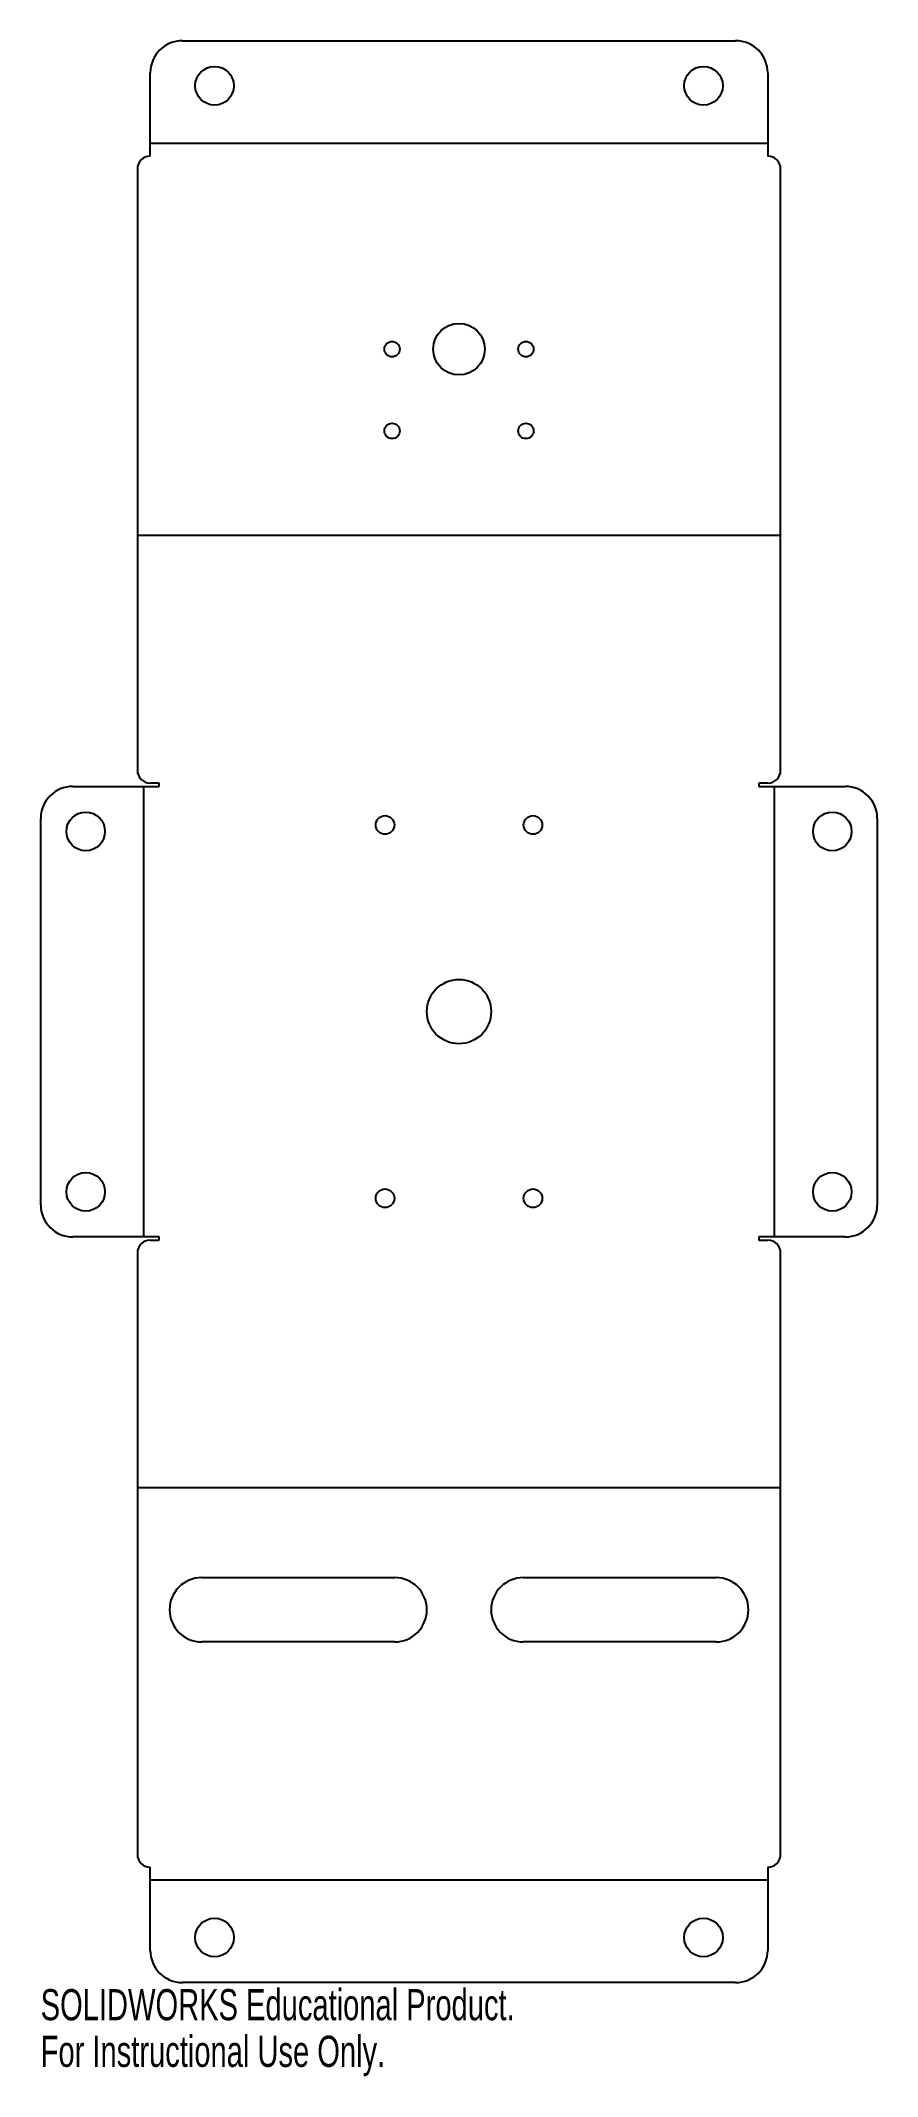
# Model space of a CAD drawing. Header units: millimetres. Extents: x -15 to 115, y -90 to 226.
import ezdxf

# ---------------------------------------------------------------- set-up
doc = ezdxf.new("R2010")
doc.units = ezdxf.units.MM
doc.styles.add('SLDTEXTSTYLE0', font='TXT', dxfattribs={"width": 0.7})

msp = doc.modelspace()

# ---------------------------------------------------------------- linework, layer by layer
at = {"color": 7, "linetype": 'Continuous', "lineweight": 25}
for p, q in [((7, 225.85), (93, 225.85)), ((2, 207.93), (2, 220.85)), ((98, 220.85), (98, 207.93)), ((0, 205.93), (0, 112.5)), ((100, 112.5), (100, 205.93)), ((-10.03, 110), (3.4, 110)), ((3.4, 110.5), (2, 110.5)), ((3.4, 110), (3.4, 110.5)), ((98, 110.5), (96.6, 110.5)), ((96.6, 110.5), (96.6, 110)), ((96.6, 110), (110.03, 110)), ((-15.03, 45), (-15.03, 105)), ((115.03, 105), (115.03, 45)), ((3.4, 40), (-10.03, 40)), ((2, 39.5), (3.4, 39.5)), ((3.4, 39.5), (3.4, 40)), ((110.03, 40), (96.6, 40)), ((96.6, 40), (96.6, 39.5)), ((96.6, 39.5), (98, 39.5)), ((0, 37.5), (0, -55.93)), ((100, -55.93), (100, 37.5)), ((10, -12.93), (40, -12.93)), ((60, -12.93), (90, -12.93)), ((40, -22.93), (10, -22.93)), ((90, -22.93), (60, -22.93)), ((2, -70.85), (2, -57.93)), ((98, -57.93), (98, -70.85)), ((93, -75.85), (7, -75.85))]:
    msp.add_line(p, q, dxfattribs=at)
at = {"color": 7, "linetype": 'Continuous'}
for p, q in [((98, 209.89), (2, 209.89)), ((100, 148.96), (0, 148.96)), ((0.94, 110), (0.94, 40)), ((99.06, 40), (99.06, 110)), ((0, 1.04), (100, 1.04)), ((2, -59.89), (98, -59.89))]:
    msp.add_line(p, q, dxfattribs=at)
at = {"color": 7, "linetype": 'Continuous', "lineweight": 25}
for centre, radius in [((12, 218.85), 3), ((88, 218.85), 3), ((50, 177.93), 4), ((39.6, 177.93), 1.2), ((60.4, 177.93), 1.2), ((39.6, 165.23), 1.2), ((60.4, 165.23), 1.2), ((-8.03, 103), 3), ((38.5, 104), 1.45), ((61.5, 104), 1.45), ((108.03, 103), 3), ((50, 75), 5), ((-8.03, 47), 3), ((38.5, 46), 1.45), ((61.5, 46), 1.45), ((108.03, 47), 3), ((12, -68.85), 3), ((88, -68.85), 3)]:
    msp.add_circle(centre, radius, dxfattribs=at)
for centre, radius, start, end in [((7, 220.85), 5, 90, 180), ((93, 220.85), 5, 0, 90), ((2, 205.93), 2, 90, 180), ((98, 205.93), 2, 0, 90), ((2, 112.5), 2, 180, 270), ((98, 112.5), 2, 270, 0), ((-10.03, 105), 5, 90, 180), ((110.03, 105), 5, 0, 90), ((-10.03, 45), 5, 180, 270), ((110.03, 45), 5, 270, 0), ((2, 37.5), 2, 90, 180), ((98, 37.5), 2, 0, 90), ((10, -17.93), 5, 90, 270), ((40, -17.93), 5, 270, 90), ((60, -17.93), 5, 90, 270), ((90, -17.93), 5, 270, 90), ((2, -55.93), 2, 180, 270), ((98, -55.93), 2, 270, 0), ((7, -70.85), 5, 180, 270), ((93, -70.85), 5, 270, 0)]:
    msp.add_arc(centre, radius, start, end, dxfattribs=at)

# ---------------------------------------------------------------- texts
at = {"color": 7, "linetype": 'Continuous', "char_height": 4.8336, "attachment_point": 1, "style": 'SLDTEXTSTYLE0'}
for s, insert in [('SOLIDWORKS Educational Product.', (-15.03, -76.87)), ('For Instructional Use Only.', (-15.03, -84.12))]:
    msp.add_mtext(s, dxfattribs=dict(at, insert=insert))

doc.saveas('drawing.dxf')
